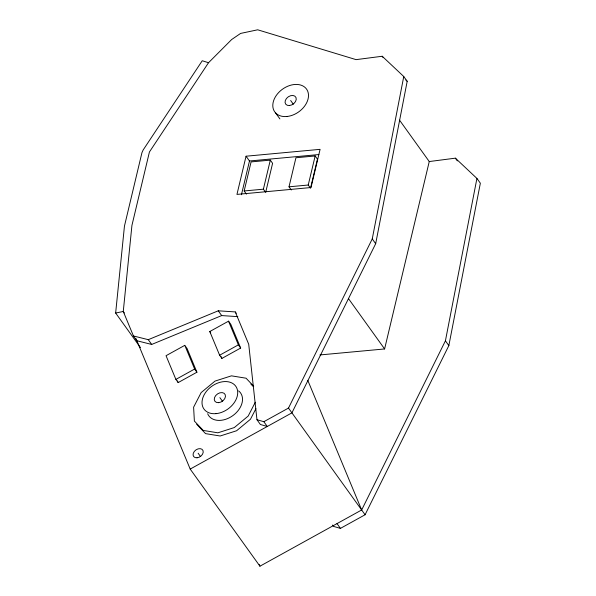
<?xml version="1.0" encoding="UTF-8"?>
<svg xmlns="http://www.w3.org/2000/svg" width="596" height="596" viewBox="0 0 596 596"><rect width="100%" height="100%" fill="white"/><g stroke="black" fill="none" stroke-linecap="round" stroke-linejoin="round"><path stroke-width="0.89" d="M140.462 347.595L115.646 313.034L124.452 226.107L141.945 152.68L143.144 149.998L202.245 60.74L208.525 62.722L231.673 39.515L240.605 33.421L257.695 29.8L356.088 59.637L382.215 56.255L403.76 76.519L407.187 81.302L375.681 243.69L291.921 412.857L190.198 469.074L135.97 338.58M208.525 62.722L149.425 151.987L131.932 225.415L123.268 311.485L133.444 335.965L148.27 339.675L218.255 310.807L235.271 311.917L248.718 344.272L256.965 419.718L263.842 421.7L288.494 408.074L372.254 238.914L403.76 76.519M190.198 469.074L259.938 566.2L361.66 509.982L445.421 340.823L476.927 178.428L455.381 158.163L429.254 161.546L399.521 120.131M332.583 525.039L333.559 526.402L340.435 528.384L365.087 514.758L448.848 345.598L480.354 183.203L476.927 178.428M246.051 156.212L236.955 194.408L310.993 187.539L320.089 149.343L246.051 156.212L249.478 160.987L241.44 194.743M246.453 194.154L244.166 190.966L251.087 161.911L270.308 160.13L272.595 163.311L265.674 192.366L263.387 189.185L270.308 160.13M291.302 189.99L289.015 186.809L295.936 157.746L315.165 155.966L317.445 159.147L310.523 188.209L308.236 185.021L315.165 155.966M320 354.94L384.606 348.951L429.254 161.546M255.304 402.255L248.174 416.075L234.317 427.555L217.883 432.815L203.258 430.439L194.378 421.067L193.603 407.21L201.157 392.578L215.014 381.097L231.449 375.838L246.073 378.214L253.687 386.245M255.915 408.692L250.454 419.256L236.605 430.744L220.17 435.996L205.545 433.627L196.665 424.255M184.79 345.345L166.038 355.7L175.887 379.399L178.174 382.58L196.918 372.224L187.077 348.526L184.79 345.345L194.631 369.036L196.918 372.224M209.785 331.532L228.529 321.17L230.816 324.351L240.657 348.049L221.913 358.412L219.626 355.223L209.785 331.532L210.693 332.806M175.887 379.399L194.631 369.036M219.626 355.223L238.378 344.861L240.657 348.049M133.444 335.965L136.871 340.741L151.697 344.451L221.69 315.582L237.811 316.64M115.646 313.034L123.268 311.485L124.348 312.982M249.478 160.987L318.89 154.55M244.166 190.966L263.387 189.185M289.015 186.809L308.236 185.021M405.839 80.035L407.187 81.302M250.894 384.077L252.801 386.089M382.215 56.255L383.198 57.618M455.381 158.163L457.341 160.89M290.654 100.501L293.321 104.218M372.254 238.914L375.681 243.69M445.421 340.823L448.848 345.598M275.628 112.957L279.889 118.902M348.392 298.499L384.606 348.951M235.271 311.917L236.254 313.287M288.494 408.074L365.087 514.758M218.255 310.807L221.69 315.582M263.842 421.7L267.269 426.475L260.392 424.494L256.965 419.718M337.008 523.608L340.435 528.384M219.864 397.636L222.531 401.354M148.27 339.675L151.697 344.451M198.14 453.228L200.301 456.238M307.789 380.352L361.66 509.982M228.529 321.17L238.378 344.861M221.213 356.713L221.913 358.412M259.223 564.486L259.938 566.2M177.474 380.889L178.174 382.58M238.609 390.879A19.564 13.946 -35.7 0 1 233.096 415.442A19.564 13.946 -35.7 0 1 207.654 413.728M197.053 457.795A5.588 3.986 -35.7 0 0 202.998 450.539A5.588 3.986 -35.7 0 0 194.37 451.343A5.588 3.986 -35.7 0 0 197.053 457.795M218.665 402.665A6.146 4.381 -35.7 0 0 225.214 394.686A6.146 4.381 -35.7 0 0 215.715 395.565A6.146 4.381 -35.7 0 0 218.665 402.665M216.057 413.639A19.564 13.946 -35.7 0 0 236.873 388.242A19.564 13.946 -35.7 0 0 206.663 391.043A19.564 13.946 -35.7 0 0 216.057 413.639M289.455 105.529A6.146 4.381 -35.7 0 0 295.996 97.55A6.146 4.381 -35.7 0 0 286.505 98.429A6.146 4.381 -35.7 0 0 289.455 105.529M286.84 116.503A19.564 13.946 -35.7 0 0 307.663 91.106A19.564 13.946 -35.7 0 0 277.453 93.907A19.564 13.946 -35.7 0 0 286.84 116.503"/></g></svg>
